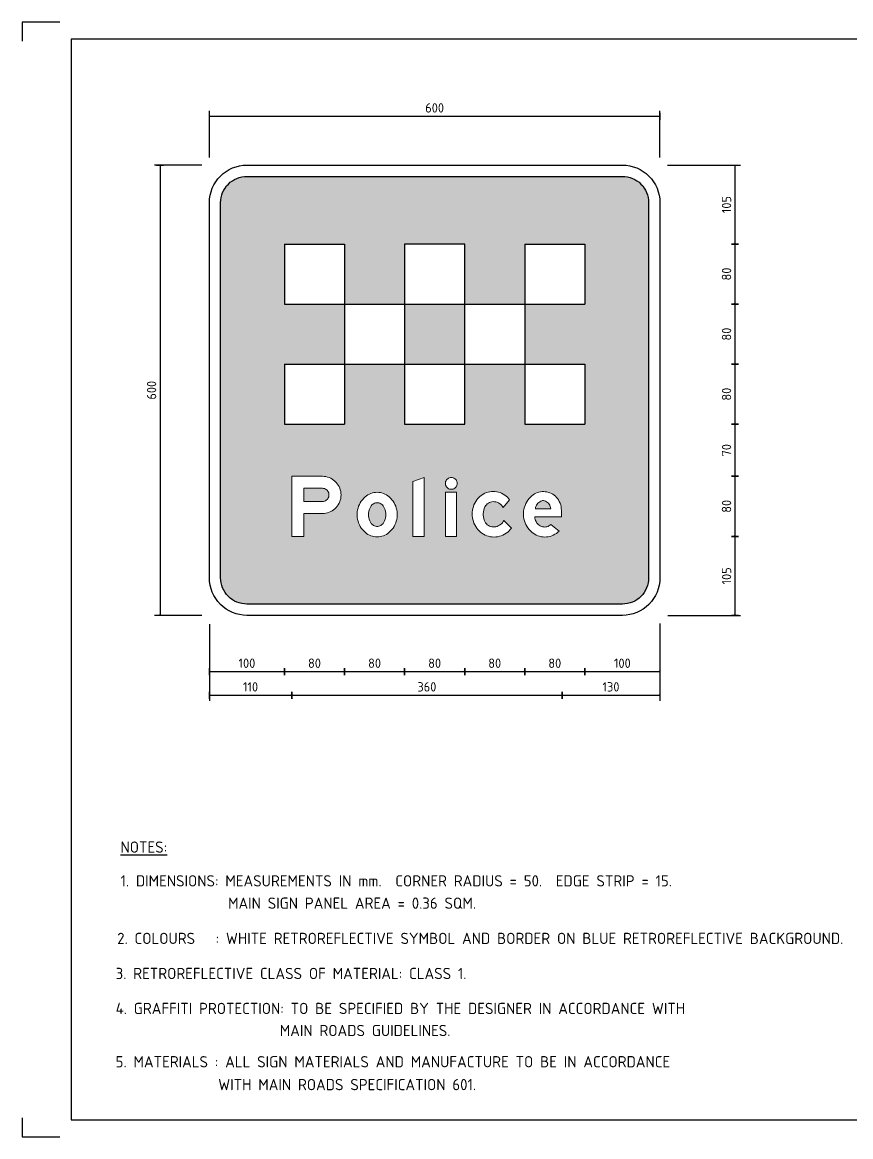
# Model space of a CAD drawing. Header units: millimetres. Extents: x 0 to 420, y 0 to 297.
# Drawn here: x 0 to 220.7, y 0 to 297 of the extents above; entities that cross this region are included whole.
import ezdxf
from ezdxf.enums import TextEntityAlignment as Align

# ---------------------------------------------------------------- set-up
doc = ezdxf.new("R2010")
doc.units = ezdxf.units.MM
for name, color, linetype in [('BLUE', 162, 'Continuous'), ('L35', 3, 'Continuous'), ('T25', 1, 'Continuous'), ('TBLK18', 4, 'Continuous'), ('TBLK25', 1, 'Continuous'), ('TBLK35', 3, 'Continuous'), ('TBLK50', 7, 'Continuous')]:
    doc.layers.add(name, color=color, linetype=linetype)
doc.styles.add('ISO', font='iso3098b')
doc.dimstyles.new('SIGNSDIM', dxfattribs={"dimtxt": 2.5, "dimasz": 0.2, "dimexe": 1.5, "dimexo": 2, "dimgap": 1, "dimtad": 1, "dimdec": 4, "dimlfac": 5, "dimrnd": 1, "dimdsep": 46, "dimtxsty": 'ISO', "dimblk": 'SGNDIM', "dimcen": 2.5, "dimse2": 1, "dimadec": 0, "dimazin": 0, "dimtfac": 1, "dimtdec": 4, "dimtix": 1, "dimtmove": 0, "dimatfit": 3, "dimldrblk": 'SGNDIM', "dimfxl": 1, "dimtolj": 1, "dimtzin": 0, "dimarcsym": 0})

# ---------------------------------------------------------------- blocks, each defined once
blk = doc.blocks.new('A3BBLK')
at = {"layer": 'TBLK25'}
for p, q in [((10, 297), (0, 297)), ((0, 297), (0, 292)), ((0, 5), (0, 0)), ((0, 0), (10, 0))]:
    blk.add_line(p, q, dxfattribs=at)
at = {"layer": 'TBLK50'}
for p, q in [((415.5, 292.5), (13, 292.5)), ((13, 292.5), (13, 4.5)), ((13, 4.5), (415.5, 4.5))]:
    blk.add_line(p, q, dxfattribs=at)
blk = doc.blocks.new('title block')
blk.add_blockref('A3BBLK', (0, 0))
at = {"layer": 'TBLK18', "style": 'ISO'}
blk.add_attdef('MR_DIRECTORATE', text='', height=1.5, dxfattribs=at).set_placement((381.5, 67.12), align=Align.CENTER)
for tag, p in [('STREET_NAME', (355.51, 61.1)), ('SUBURB_POSTCODE', (388.49, 61.1)), ('TELEPHONE_NO.', (368.31, 58.84)), ('FAX_NO.', (393.56, 58.84))]:
    blk.add_attdef(tag, p, '', height=1.5, dxfattribs=at)
at = {"layer": 'TBLK25', "style": 'ISO'}
for tag, height, p in [('MR_BRANCH', 2, (381.5, 64.2)), ('ROAD_SECTION', 1.75, (384.5, 29.16)), ('SLK', 1.75, (384.5, 26.11)), ('CHAINAGE', 1.75, (384.5, 19.21))]:
    blk.add_attdef(tag, text='', height=height, dxfattribs=at).set_placement(p, align=Align.CENTER)
for tag, p, height in [('FILE_NUMBER', (371.77, 53.24), 2.5), ('DESIGNED_/_DRAWN', (371.77, 48.49), 2), ('VERIFIED', (371.77, 43.49), 2), ('APPROVED', (371.77, 38.49), 2), ('LOCAL_AUTHORITY', (370.48, 16.73), 1.25)]:
    blk.add_attdef(tag, p, '', height=height, dxfattribs=at)
at = {"layer": 'TBLK35', "style": 'ISO', "width": 0.9}
for tag, p in [('ROAD_PROJECT&NUMBER', (384.5, 32.23)), ('DRAWING_DESCRIPTION', (384.5, 22.29))]:
    blk.add_attdef(tag, text='', height=2.5, dxfattribs=at).set_placement(p, align=Align.CENTER)
at = {"layer": 'TBLK50', "style": 'ISO'}
blk.add_attdef('DRG_NUMBER', (356.8, 6.02), '', height=5, dxfattribs=at)
blk = doc.blocks.new('SGNDIM')
for p, q in [((0, 0), (-1, 0)), ((0, 4.5), (0, -4.5))]:
    blk.add_line(p, q)
blk = doc.blocks.new('*D20')
at = {"layer": 'DEFPOINTS', "color": 0, "transparency": 16777216}
for p in [(49.83, 258.94), (36.68, 138.94), (49.83, 138.94)]:
    blk.add_point(p, dxfattribs=at)
at = {"layer": 'T25', "color": 0, "lineweight": -2, "transparency": 16777216}
for p, q in [((47.83, 258.94), (35.18, 258.94)), ((36.68, 258.74), (36.68, 139.14)), ((47.83, 138.94), (35.18, 138.94))]:
    blk.add_line(p, q, dxfattribs=at)
at = {"layer": 'T25', "color": 0, "lineweight": -2, "transparency": 16777216, "xscale": 0.2, "yscale": 0.2, "zscale": 0.2}
for p, rotation in [((36.68, 258.94), 90), ((36.68, 138.94), 270)]:
    blk.add_blockref('SGNDIM', p, dxfattribs=dict(at, rotation=rotation))
at = {"layer": 'T25', "color": 0, "transparency": 16777216, "insert": (34.43, 198.94), "char_height": 2.5, "attachment_point": 5, "rotation": 90, "style": 'ISO'}
blk.add_mtext('\\A1;600', dxfattribs=at)
blk = doc.blocks.new('*D21')
at = {"layer": 'DEFPOINTS', "color": 0, "transparency": 16777216}
for p in [(49.83, 137.87), (69.83, 132.68), (69.83, 123.94)]:
    blk.add_point(p, dxfattribs=at)
at = {"layer": 'T25', "color": 0, "lineweight": -2, "transparency": 16777216}
for p, q in [((49.83, 135.87), (49.83, 122.44)), ((50.03, 123.94), (69.63, 123.94))]:
    blk.add_line(p, q, dxfattribs=at)
at = {"layer": 'T25', "color": 0, "lineweight": -2, "transparency": 16777216, "xscale": 0.2, "yscale": 0.2, "zscale": 0.2, "rotation": 180}
blk.add_blockref('SGNDIM', (49.83, 123.94), dxfattribs=at)
at = {"layer": 'T25', "color": 0, "lineweight": -2, "transparency": 16777216, "xscale": 0.2, "yscale": 0.2, "zscale": 0.2}
blk.add_blockref('SGNDIM', (69.83, 123.94), dxfattribs=at)
at = {"layer": 'T25', "color": 0, "transparency": 16777216, "insert": (59.83, 126.19), "char_height": 2.5, "attachment_point": 5, "style": 'ISO'}
blk.add_mtext('\\A1;100', dxfattribs=at)
blk = doc.blocks.new('*D22')
at = {"layer": 'DEFPOINTS', "color": 0, "transparency": 16777216}
for p in [(69.83, 128.61), (85.83, 128.61), (85.83, 123.94)]:
    blk.add_point(p, dxfattribs=at)
at = {"layer": 'T25', "color": 0, "lineweight": -2, "transparency": 16777216}
blk.add_line((70.03, 123.94), (85.63, 123.94), dxfattribs=at)
at = {"layer": 'T25', "color": 0, "lineweight": -2, "transparency": 16777216, "xscale": 0.2, "yscale": 0.2, "zscale": 0.2, "rotation": 180}
blk.add_blockref('SGNDIM', (69.83, 123.94), dxfattribs=at)
at = {"layer": 'T25', "color": 0, "lineweight": -2, "transparency": 16777216, "xscale": 0.2, "yscale": 0.2, "zscale": 0.2}
blk.add_blockref('SGNDIM', (85.83, 123.94), dxfattribs=at)
at = {"layer": 'T25', "color": 0, "transparency": 16777216, "insert": (77.83, 126.19), "char_height": 2.5, "attachment_point": 5, "style": 'ISO'}
blk.add_mtext('\\A1;80', dxfattribs=at)
blk = doc.blocks.new('*D23')
at = {"layer": 'DEFPOINTS', "color": 0, "transparency": 16777216}
for p in [(169.83, 138.06), (149.83, 132.68), (169.83, 123.94)]:
    blk.add_point(p, dxfattribs=at)
at = {"layer": 'T25', "color": 0, "lineweight": -2, "transparency": 16777216}
for p, q in [((169.83, 136.06), (169.83, 122.44)), ((150.03, 123.94), (169.63, 123.94))]:
    blk.add_line(p, q, dxfattribs=at)
at = {"layer": 'T25', "color": 0, "lineweight": -2, "transparency": 16777216, "xscale": 0.2, "yscale": 0.2, "zscale": 0.2, "rotation": 180}
blk.add_blockref('SGNDIM', (149.83, 123.94), dxfattribs=at)
at = {"layer": 'T25', "color": 0, "lineweight": -2, "transparency": 16777216, "xscale": 0.2, "yscale": 0.2, "zscale": 0.2}
blk.add_blockref('SGNDIM', (169.83, 123.94), dxfattribs=at)
at = {"layer": 'T25', "color": 0, "transparency": 16777216, "insert": (159.83, 126.19), "char_height": 2.5, "attachment_point": 5, "style": 'ISO'}
blk.add_mtext('\\A1;100', dxfattribs=at)
blk = doc.blocks.new('*D24')
at = {"layer": 'DEFPOINTS', "color": 0, "transparency": 16777216}
for p in [(169.9, 258.94), (161.79, 237.91), (189.83, 237.91)]:
    blk.add_point(p, dxfattribs=at)
at = {"layer": 'T25', "color": 0, "lineweight": -2, "transparency": 16777216}
for p, q in [((171.9, 258.94), (191.33, 258.94)), ((189.83, 258.74), (189.83, 238.11))]:
    blk.add_line(p, q, dxfattribs=at)
at = {"layer": 'T25', "color": 0, "lineweight": -2, "transparency": 16777216, "xscale": 0.2, "yscale": 0.2, "zscale": 0.2}
for p, rotation in [((189.83, 258.94), 90), ((189.83, 237.91), 270)]:
    blk.add_blockref('SGNDIM', p, dxfattribs=dict(at, rotation=rotation))
at = {"layer": 'T25', "color": 0, "transparency": 16777216, "insert": (187.58, 248.42), "char_height": 2.5, "attachment_point": 5, "rotation": 90, "style": 'ISO'}
blk.add_mtext('\\A1;105', dxfattribs=at)
blk = doc.blocks.new('*D25')
at = {"layer": 'DEFPOINTS', "color": 0, "transparency": 16777216}
for p in [(184.5, 237.91), (184.5, 221.9), (189.83, 221.9)]:
    blk.add_point(p, dxfattribs=at)
at = {"layer": 'T25', "color": 0, "lineweight": -2, "transparency": 16777216}
blk.add_line((189.83, 237.71), (189.83, 222.1), dxfattribs=at)
at = {"layer": 'T25', "color": 0, "lineweight": -2, "transparency": 16777216, "xscale": 0.2, "yscale": 0.2, "zscale": 0.2}
for p, rotation in [((189.83, 237.91), 90), ((189.83, 221.9), 270)]:
    blk.add_blockref('SGNDIM', p, dxfattribs=dict(at, rotation=rotation))
at = {"layer": 'T25', "color": 0, "transparency": 16777216, "insert": (187.58, 229.91), "char_height": 2.5, "attachment_point": 5, "rotation": 90, "style": 'ISO'}
blk.add_mtext('\\A1;80', dxfattribs=at)
blk = doc.blocks.new('*D26')
at = {"layer": 'DEFPOINTS', "color": 0, "transparency": 16777216}
for p in [(143.05, 160), (169.95, 138.94), (189.83, 138.94)]:
    blk.add_point(p, dxfattribs=at)
at = {"layer": 'T25', "color": 0, "lineweight": -2, "transparency": 16777216}
for p, q in [((189.83, 159.8), (189.83, 139.14)), ((171.95, 138.94), (191.33, 138.94))]:
    blk.add_line(p, q, dxfattribs=at)
at = {"layer": 'T25', "color": 0, "lineweight": -2, "transparency": 16777216, "xscale": 0.2, "yscale": 0.2, "zscale": 0.2}
for p, rotation in [((189.83, 160), 90), ((189.83, 138.94), 270)]:
    blk.add_blockref('SGNDIM', p, dxfattribs=dict(at, rotation=rotation))
at = {"layer": 'T25', "color": 0, "transparency": 16777216, "insert": (187.58, 149.47), "char_height": 2.5, "attachment_point": 5, "rotation": 90, "style": 'ISO'}
blk.add_mtext('\\A1;105', dxfattribs=at)
blk = doc.blocks.new('*D27')
at = {"layer": 'DEFPOINTS', "color": 0, "transparency": 16777216}
for p in [(169.83, 271.94), (49.83, 258.94), (169.83, 258.94)]:
    blk.add_point(p, dxfattribs=at)
at = {"layer": 'T25', "color": 0, "lineweight": -2, "transparency": 16777216}
for p, q in [((49.83, 260.94), (49.83, 273.44)), ((169.83, 260.94), (169.83, 273.44)), ((50.03, 271.94), (169.63, 271.94))]:
    blk.add_line(p, q, dxfattribs=at)
at = {"layer": 'T25', "color": 0, "lineweight": -2, "transparency": 16777216, "xscale": 0.2, "yscale": 0.2, "zscale": 0.2, "rotation": 180}
blk.add_blockref('SGNDIM', (49.83, 271.94), dxfattribs=at)
at = {"layer": 'T25', "color": 0, "lineweight": -2, "transparency": 16777216, "xscale": 0.2, "yscale": 0.2, "zscale": 0.2}
blk.add_blockref('SGNDIM', (169.83, 271.94), dxfattribs=at)
at = {"layer": 'T25', "color": 0, "transparency": 16777216, "insert": (109.83, 274.19), "char_height": 2.5, "attachment_point": 5, "style": 'ISO'}
blk.add_mtext('\\A1;600', dxfattribs=at)
blk = doc.blocks.new('*D29')
at = {"layer": 'DEFPOINTS', "color": 0, "transparency": 16777216}
for p in [(49.83, 138.63), (71.77, 127.22), (71.77, 117.64)]:
    blk.add_point(p, dxfattribs=at)
at = {"layer": 'T25', "color": 0, "lineweight": -2, "transparency": 16777216}
for p, q in [((49.83, 136.63), (49.83, 116.14)), ((50.03, 117.64), (71.57, 117.64))]:
    blk.add_line(p, q, dxfattribs=at)
at = {"layer": 'T25', "color": 0, "lineweight": -2, "transparency": 16777216, "xscale": 0.2, "yscale": 0.2, "zscale": 0.2, "rotation": 180}
blk.add_blockref('SGNDIM', (49.83, 117.64), dxfattribs=at)
at = {"layer": 'T25', "color": 0, "lineweight": -2, "transparency": 16777216, "xscale": 0.2, "yscale": 0.2, "zscale": 0.2}
blk.add_blockref('SGNDIM', (71.77, 117.64), dxfattribs=at)
at = {"layer": 'T25', "color": 0, "transparency": 16777216, "insert": (60.8, 119.89), "char_height": 2.5, "attachment_point": 5, "style": 'ISO'}
blk.add_mtext('\\A1;110', dxfattribs=at)
blk = doc.blocks.new('*D30')
at = {"layer": 'DEFPOINTS', "color": 0, "transparency": 16777216}
for p in [(143.78, 138.66), (71.77, 133.24), (143.78, 117.64)]:
    blk.add_point(p, dxfattribs=at)
at = {"layer": 'T25', "color": 0, "lineweight": -2, "transparency": 16777216}
blk.add_line((71.97, 117.64), (143.58, 117.64), dxfattribs=at)
at = {"layer": 'T25', "color": 0, "lineweight": -2, "transparency": 16777216, "xscale": 0.2, "yscale": 0.2, "zscale": 0.2, "rotation": 180}
blk.add_blockref('SGNDIM', (71.77, 117.64), dxfattribs=at)
at = {"layer": 'T25', "color": 0, "lineweight": -2, "transparency": 16777216, "xscale": 0.2, "yscale": 0.2, "zscale": 0.2}
blk.add_blockref('SGNDIM', (143.78, 117.64), dxfattribs=at)
at = {"layer": 'T25', "color": 0, "transparency": 16777216, "insert": (107.77, 119.89), "char_height": 2.5, "attachment_point": 5, "style": 'ISO'}
blk.add_mtext('\\A1;360', dxfattribs=at)
blk = doc.blocks.new('*D31')
at = {"layer": 'DEFPOINTS', "color": 0, "transparency": 16777216}
for p in [(169.83, 138.74), (143.78, 129.03), (169.83, 117.64)]:
    blk.add_point(p, dxfattribs=at)
at = {"layer": 'T25', "color": 0, "lineweight": -2, "transparency": 16777216}
for p, q in [((169.83, 136.74), (169.83, 116.14)), ((143.98, 117.64), (169.63, 117.64))]:
    blk.add_line(p, q, dxfattribs=at)
at = {"layer": 'T25', "color": 0, "lineweight": -2, "transparency": 16777216, "xscale": 0.2, "yscale": 0.2, "zscale": 0.2, "rotation": 180}
blk.add_blockref('SGNDIM', (143.78, 117.64), dxfattribs=at)
at = {"layer": 'T25', "color": 0, "lineweight": -2, "transparency": 16777216, "xscale": 0.2, "yscale": 0.2, "zscale": 0.2}
blk.add_blockref('SGNDIM', (169.83, 117.64), dxfattribs=at)
at = {"layer": 'T25', "color": 0, "transparency": 16777216, "insert": (156.81, 119.89), "char_height": 2.5, "attachment_point": 5, "style": 'ISO'}
blk.add_mtext('\\A1;130', dxfattribs=at)
blk = doc.blocks.new('*D32')
at = {"layer": 'DEFPOINTS', "color": 0, "transparency": 16777216}
for p in [(184.5, 221.9), (184.5, 205.9), (189.83, 205.9)]:
    blk.add_point(p, dxfattribs=at)
at = {"layer": 'T25', "color": 0, "lineweight": -2, "transparency": 16777216}
blk.add_line((189.83, 221.7), (189.83, 206.1), dxfattribs=at)
at = {"layer": 'T25', "color": 0, "lineweight": -2, "transparency": 16777216, "xscale": 0.2, "yscale": 0.2, "zscale": 0.2}
for p, rotation in [((189.83, 221.9), 90), ((189.83, 205.9), 270)]:
    blk.add_blockref('SGNDIM', p, dxfattribs=dict(at, rotation=rotation))
at = {"layer": 'T25', "color": 0, "transparency": 16777216, "insert": (187.58, 213.9), "char_height": 2.5, "attachment_point": 5, "rotation": 90, "style": 'ISO'}
blk.add_mtext('\\A1;80', dxfattribs=at)
blk = doc.blocks.new('*D33')
at = {"layer": 'DEFPOINTS', "color": 0, "transparency": 16777216}
for p in [(184.5, 205.9), (184.5, 189.9), (189.83, 189.9)]:
    blk.add_point(p, dxfattribs=at)
at = {"layer": 'T25', "color": 0, "lineweight": -2, "transparency": 16777216}
blk.add_line((189.83, 205.7), (189.83, 190.1), dxfattribs=at)
at = {"layer": 'T25', "color": 0, "lineweight": -2, "transparency": 16777216, "xscale": 0.2, "yscale": 0.2, "zscale": 0.2}
for p, rotation in [((189.83, 205.9), 90), ((189.83, 189.9), 270)]:
    blk.add_blockref('SGNDIM', p, dxfattribs=dict(at, rotation=rotation))
at = {"layer": 'T25', "color": 0, "transparency": 16777216, "insert": (187.58, 197.9), "char_height": 2.5, "attachment_point": 5, "rotation": 90, "style": 'ISO'}
blk.add_mtext('\\A1;80', dxfattribs=at)
blk = doc.blocks.new('*D34')
at = {"layer": 'DEFPOINTS', "color": 0, "transparency": 16777216}
for p in [(184.5, 176), (184.5, 160), (189.83, 160)]:
    blk.add_point(p, dxfattribs=at)
at = {"layer": 'T25', "color": 0, "lineweight": -2, "transparency": 16777216}
blk.add_line((189.83, 175.8), (189.83, 160.2), dxfattribs=at)
at = {"layer": 'T25', "color": 0, "lineweight": -2, "transparency": 16777216, "xscale": 0.2, "yscale": 0.2, "zscale": 0.2}
for p, rotation in [((189.83, 176), 90), ((189.83, 160), 270)]:
    blk.add_blockref('SGNDIM', p, dxfattribs=dict(at, rotation=rotation))
at = {"layer": 'T25', "color": 0, "transparency": 16777216, "insert": (187.58, 168), "char_height": 2.5, "attachment_point": 5, "rotation": 90, "style": 'ISO'}
blk.add_mtext('\\A1;80', dxfattribs=at)
blk = doc.blocks.new('*D35')
at = {"layer": 'DEFPOINTS', "color": 0, "transparency": 16777216}
for p in [(185.2, 189.9), (185.2, 176), (189.83, 176)]:
    blk.add_point(p, dxfattribs=at)
at = {"layer": 'T25', "color": 0, "lineweight": -2, "transparency": 16777216}
blk.add_line((189.83, 189.7), (189.83, 176.2), dxfattribs=at)
at = {"layer": 'T25', "color": 0, "lineweight": -2, "transparency": 16777216, "xscale": 0.2, "yscale": 0.2, "zscale": 0.2}
for p, rotation in [((189.83, 189.9), 90), ((189.83, 176), 270)]:
    blk.add_blockref('SGNDIM', p, dxfattribs=dict(at, rotation=rotation))
at = {"layer": 'T25', "color": 0, "transparency": 16777216, "insert": (187.58, 182.95), "char_height": 2.5, "attachment_point": 5, "rotation": 90, "style": 'ISO'}
blk.add_mtext('\\A1;70', dxfattribs=at)
blk = doc.blocks.new('*D36')
at = {"layer": 'DEFPOINTS', "color": 0, "transparency": 16777216}
for p in [(85.83, 128.61), (101.83, 128.61), (101.83, 123.94)]:
    blk.add_point(p, dxfattribs=at)
at = {"layer": 'T25', "color": 0, "lineweight": -2, "transparency": 16777216}
blk.add_line((86.03, 123.94), (101.63, 123.94), dxfattribs=at)
at = {"layer": 'T25', "color": 0, "lineweight": -2, "transparency": 16777216, "xscale": 0.2, "yscale": 0.2, "zscale": 0.2, "rotation": 180}
blk.add_blockref('SGNDIM', (85.83, 123.94), dxfattribs=at)
at = {"layer": 'T25', "color": 0, "lineweight": -2, "transparency": 16777216, "xscale": 0.2, "yscale": 0.2, "zscale": 0.2}
blk.add_blockref('SGNDIM', (101.83, 123.94), dxfattribs=at)
at = {"layer": 'T25', "color": 0, "transparency": 16777216, "insert": (93.83, 126.19), "char_height": 2.5, "attachment_point": 5, "style": 'ISO'}
blk.add_mtext('\\A1;80', dxfattribs=at)
blk = doc.blocks.new('*D37')
at = {"layer": 'DEFPOINTS', "color": 0, "transparency": 16777216}
for p in [(101.83, 128.61), (117.83, 128.61), (117.83, 123.94)]:
    blk.add_point(p, dxfattribs=at)
at = {"layer": 'T25', "color": 0, "lineweight": -2, "transparency": 16777216}
blk.add_line((102.03, 123.94), (117.63, 123.94), dxfattribs=at)
at = {"layer": 'T25', "color": 0, "lineweight": -2, "transparency": 16777216, "xscale": 0.2, "yscale": 0.2, "zscale": 0.2, "rotation": 180}
blk.add_blockref('SGNDIM', (101.83, 123.94), dxfattribs=at)
at = {"layer": 'T25', "color": 0, "lineweight": -2, "transparency": 16777216, "xscale": 0.2, "yscale": 0.2, "zscale": 0.2}
blk.add_blockref('SGNDIM', (117.83, 123.94), dxfattribs=at)
at = {"layer": 'T25', "color": 0, "transparency": 16777216, "insert": (109.83, 126.19), "char_height": 2.5, "attachment_point": 5, "style": 'ISO'}
blk.add_mtext('\\A1;80', dxfattribs=at)
blk = doc.blocks.new('*D38')
at = {"layer": 'DEFPOINTS', "color": 0, "transparency": 16777216}
for p in [(117.83, 128.61), (133.83, 128.61), (133.83, 123.94)]:
    blk.add_point(p, dxfattribs=at)
at = {"layer": 'T25', "color": 0, "lineweight": -2, "transparency": 16777216}
blk.add_line((118.03, 123.94), (133.63, 123.94), dxfattribs=at)
at = {"layer": 'T25', "color": 0, "lineweight": -2, "transparency": 16777216, "xscale": 0.2, "yscale": 0.2, "zscale": 0.2, "rotation": 180}
blk.add_blockref('SGNDIM', (117.83, 123.94), dxfattribs=at)
at = {"layer": 'T25', "color": 0, "lineweight": -2, "transparency": 16777216, "xscale": 0.2, "yscale": 0.2, "zscale": 0.2}
blk.add_blockref('SGNDIM', (133.83, 123.94), dxfattribs=at)
at = {"layer": 'T25', "color": 0, "transparency": 16777216, "insert": (125.83, 126.19), "char_height": 2.5, "attachment_point": 5, "style": 'ISO'}
blk.add_mtext('\\A1;80', dxfattribs=at)
blk = doc.blocks.new('*D39')
at = {"layer": 'DEFPOINTS', "color": 0, "transparency": 16777216}
for p in [(133.83, 128.61), (149.83, 128.61), (149.83, 123.94)]:
    blk.add_point(p, dxfattribs=at)
at = {"layer": 'T25', "color": 0, "lineweight": -2, "transparency": 16777216}
blk.add_line((134.03, 123.94), (149.63, 123.94), dxfattribs=at)
at = {"layer": 'T25', "color": 0, "lineweight": -2, "transparency": 16777216, "xscale": 0.2, "yscale": 0.2, "zscale": 0.2, "rotation": 180}
blk.add_blockref('SGNDIM', (133.83, 123.94), dxfattribs=at)
at = {"layer": 'T25', "color": 0, "lineweight": -2, "transparency": 16777216, "xscale": 0.2, "yscale": 0.2, "zscale": 0.2}
blk.add_blockref('SGNDIM', (149.83, 123.94), dxfattribs=at)
at = {"layer": 'T25', "color": 0, "transparency": 16777216, "insert": (141.83, 126.19), "char_height": 2.5, "attachment_point": 5, "style": 'ISO'}
blk.add_mtext('\\A1;80', dxfattribs=at)

msp = doc.modelspace()

# ---------------------------------------------------------------- hatches: boundary and pattern name
at = {"layer": 'BLUE'}
h = msp.add_hatch(color=256, dxfattribs=at)
h.paths.add_polyline_path([(166.834775, 248.940781, 0.4142135624), (159.834775, 255.940781), (59.834775, 255.940781, 0.4142135624), (52.834775, 248.940781), (52.834775, 148.940741, 0.4142135624), (59.834775, 141.940741), (159.834775, 141.940741, 0.4142135624), (166.834775, 148.940741)])
h.paths.add_polyline_path([(104.028247, 174.575595), (107.00904, 175.66874), (107.00904, 159.992816), (104.028247, 159.992816)], flags=16)
h.paths.add_polyline_path([(95.803638, 171.566629), (96.209342, 171.431394), (96.60941, 171.262351), (96.98694, 171.053865), (97.34193, 170.81157), (97.736364, 170.490388), (98.102624, 170.146667), (98.44071, 169.769138), (98.750622, 169.363435), (99.021091, 168.935192), (99.257751, 168.490046), (99.460603, 168.02236), (99.618376, 167.543405), (99.742341, 167.05318), (99.821228, 166.551685), (99.866306, 166.044556), (99.866306, 165.537427), (99.821228, 165.035933), (99.742341, 164.534438), (99.618376, 164.044214), (99.460603, 163.565258), (99.257751, 163.097573), (99.021091, 162.652426), (98.750622, 162.224184), (98.44071, 161.81848), (98.102624, 161.440951), (97.736364, 161.091595), (97.34193, 160.776048), (96.98694, 160.533753), (96.60941, 160.325267), (96.209342, 160.156224), (95.803638, 160.020989), (95.381031, 159.919564), (94.952788, 159.863216), (94.524546, 159.840677), (94.090669, 159.863216), (93.662427, 159.919564), (93.245454, 160.020989), (92.834116, 160.156224), (92.439682, 160.325267), (92.062152, 160.533753), (91.701527, 160.776048), (91.307094, 161.091595), (90.940834, 161.440951), (90.602748, 161.81848), (90.29847, 162.224184), (90.022366, 162.652426), (89.785706, 163.097573), (89.588489, 163.565258), (89.425081, 164.044214), (89.301116, 164.534438), (89.222229, 165.035933), (89.182786, 165.537427), (89.182786, 166.044556), (89.222229, 166.551685), (89.301116, 167.05318), (89.425081, 167.543405), (89.588489, 168.02236), (89.785706, 168.490046), (90.022366, 168.935192), (90.29847, 169.363435), (90.602748, 169.769138), (90.940834, 170.146667), (91.307094, 170.490388), (91.701527, 170.81157), (92.062152, 171.053865), (92.439682, 171.262351), (92.834116, 171.431394), (93.245454, 171.566629), (93.662427, 171.668055), (94.090669, 171.724402), (94.524546, 171.741307), (94.952788, 171.724402), (95.381031, 171.668055)], flags=16)
h.paths.add_polyline_path([(95.206353, 168.811227), (95.459917, 168.692897), (95.696578, 168.540758), (95.905064, 168.360446), (96.091011, 168.146325), (96.322037, 167.796969), (96.513619, 167.425074), (96.665758, 167.030641), (96.778453, 166.624937), (96.84607, 166.213599), (96.868609, 165.790992), (96.84607, 165.374019), (96.778453, 164.962681), (96.665758, 164.556978), (96.513619, 164.162544), (96.322037, 163.790649), (96.091011, 163.441294), (95.905064, 163.227172), (95.696578, 163.04686), (95.459917, 162.894721), (95.206353, 162.776391), (94.941519, 162.697504), (94.65978, 162.658061), (94.383677, 162.658061), (94.107573, 162.697504), (93.837104, 162.776391), (93.58354, 162.894721), (93.34688, 163.04686), (93.138393, 163.227172), (92.958081, 163.441294), (92.72142, 163.790649), (92.529838, 164.162544), (92.377699, 164.556978), (92.265004, 164.962681), (92.203022, 165.374019), (92.180483, 165.790992), (92.203022, 166.213599), (92.265004, 166.624937), (92.377699, 167.030641), (92.529838, 167.425074), (92.72142, 167.796969), (92.958081, 168.146325), (93.138393, 168.360446), (93.34688, 168.540758), (93.58354, 168.692897), (93.837104, 168.811227), (94.107573, 168.890114), (94.383677, 168.929557), (94.65978, 168.929557), (94.941519, 168.890114)], flags=0)
h.paths.add_polyline_path([(101.834775, 189.900022), (101.834775, 205.902297), (85.834775, 205.902297), (85.834775, 189.900022), (69.834775, 189.900022), (69.834775, 205.902297), (85.834775, 205.902297), (85.834775, 221.904334), (69.834775, 221.904334), (69.834775, 237.90649), (85.834775, 237.90649), (85.834775, 221.904334), (101.834775, 221.904334), (101.834775, 237.90649), (117.834775, 237.90649), (117.834775, 221.904334), (133.834775, 221.904334), (133.834775, 237.90649), (149.834775, 237.90649), (149.834775, 221.904334), (133.834775, 221.904334), (133.834775, 205.902297), (149.834775, 205.902297), (149.834775, 189.900022), (133.834775, 189.900022), (133.834775, 205.902297), (117.834775, 205.902297), (117.834775, 189.900022)], flags=16)
h.paths.add_polyline_path([(84.372387, 173.248703), (84.556454, 172.828801), (84.700256, 172.397396), (84.803793, 171.948734), (84.867066, 171.49432), (84.890074, 171.039906), (84.867066, 170.57974), (84.803793, 170.125326), (84.700256, 169.682416), (84.556454, 169.245258), (84.372387, 168.825357), (84.148057, 168.428463), (83.889213, 168.048826), (83.595857, 167.69795), (83.273741, 167.370081), (82.917112, 167.076725), (82.543227, 166.817882), (82.140582, 166.599303), (81.72068, 166.415237), (81.289275, 166.265683), (80.840613, 166.162145), (80.386199, 166.098872), (79.931785, 166.075864), (74.973495, 166.075864), (74.973495, 159.99592), (71.769589, 159.99592), (71.769589, 175.998195), (79.931785, 175.998195), (80.386199, 175.980939), (80.840613, 175.917666), (81.289275, 175.814129), (81.72068, 175.664575), (82.140582, 175.480509), (82.543227, 175.256178), (82.917112, 174.997334), (83.273741, 174.703978), (83.595857, 174.381862), (83.889213, 174.030985), (84.148057, 173.651348)], flags=16)
h.paths.add_polyline_path([(112.768356, 174.586864), (112.858513, 174.81789), (112.988112, 175.026376), (113.145886, 175.212324), (113.337468, 175.370097), (113.545954, 175.499697), (113.771345, 175.595488), (114.01364, 175.651835), (114.255935, 175.66874), (114.503865, 175.651835), (114.740525, 175.595488), (114.965916, 175.499697), (115.180037, 175.370097), (115.365984, 175.212324), (115.523758, 175.026376), (115.653357, 174.81789), (115.749149, 174.586864), (115.805496, 174.350204), (115.822401, 174.102274), (115.805496, 173.859979), (115.749149, 173.617684), (115.653357, 173.392294), (115.523758, 173.183807), (115.365984, 172.992225), (115.180037, 172.834452), (114.965916, 172.704852), (114.740525, 172.614696), (114.503865, 172.552713), (114.255935, 172.535809), (114.01364, 172.552713), (113.771345, 172.614696), (113.545954, 172.704852), (113.337468, 172.834452), (113.145886, 172.992225), (112.988112, 173.183807), (112.858513, 173.392294), (112.768356, 173.617684), (112.706374, 173.859979), (112.68947, 174.102274), (112.706374, 174.350204)], flags=16)
h.paths.add_polyline_path([(112.68947, 171.752576), (115.664627, 171.752576), (115.664627, 159.992816), (112.68947, 159.992816)], flags=16)
h.paths.add_polyline_path([(81.496349, 171.839444), (81.605639, 171.580601), (81.668912, 171.316005), (81.69192, 171.039906), (81.668912, 170.763806), (81.605639, 170.493459), (81.496349, 170.240367), (81.352548, 170.004532), (81.174233, 169.791705), (80.967158, 169.613391), (80.731323, 169.469589), (80.47248, 169.366052), (80.207884, 169.302779), (79.931785, 169.279771), (74.973495, 169.279771), (74.973495, 172.800041), (79.931785, 172.800041), (80.207884, 172.777033), (80.47248, 172.71376), (80.731323, 172.610223), (80.967158, 172.460669), (81.174233, 172.282354), (81.352548, 172.07528)], flags=0)
h.paths.add_polyline_path([(120.5226, 168.856305), (120.764895, 169.295817), (121.040999, 169.71279), (121.328372, 170.07905), (121.649554, 170.417136), (121.993274, 170.727048), (122.365169, 171.008787), (122.759603, 171.256717), (123.170941, 171.465203), (123.604818, 171.645516), (124.049965, 171.78075), (124.500746, 171.882176), (124.962797, 171.938523), (125.430483, 171.961063), (125.892534, 171.938523), (126.354585, 171.882176), (126.811001, 171.78075), (127.256148, 171.645516), (127.68439, 171.465203), (128.095728, 171.256717), (128.490162, 171.008787), (128.862056, 170.727048), (129.211412, 170.417136), (129.526959, 170.07905), (129.814332, 169.71279), (128.090093, 167.673004), (127.909781, 167.988551), (127.68439, 168.27029), (127.430825, 168.529489), (127.143452, 168.749245), (126.827905, 168.935192), (126.495454, 169.076061), (126.151733, 169.177487), (125.791108, 169.233835), (125.430483, 169.245104), (125.086762, 169.205661), (124.754311, 169.126774), (124.438764, 169.002809), (124.140121, 168.839401), (123.864017, 168.636549), (123.616088, 168.394254), (123.407601, 168.12942), (123.232923, 167.830778), (123.052611, 167.41944), (122.917376, 166.985563), (122.82722, 166.546051), (122.776507, 166.095269), (122.776507, 165.644488), (122.82722, 165.199341), (122.917376, 164.754194), (123.052611, 164.325952), (123.232923, 163.914614), (123.407601, 163.615971), (123.616088, 163.345502), (123.864017, 163.108842), (124.140121, 162.905991), (124.438764, 162.736948), (124.754311, 162.612983), (125.086762, 162.534096), (125.430483, 162.500287), (125.779838, 162.511557), (126.123559, 162.556635), (126.461645, 162.646791), (126.788462, 162.776391), (127.098374, 162.939799), (127.385747, 163.142651), (127.644947, 163.373676), (127.881607, 163.632876), (128.084458, 163.920249), (128.247867, 164.224526), (130.287653, 162.18474), (129.983375, 161.801576), (129.645289, 161.446586), (129.284664, 161.119769), (128.89023, 160.821126), (128.478892, 160.561927), (128.03938, 160.336536), (127.588599, 160.156224), (127.120913, 160.00972), (126.641958, 159.902659), (126.151733, 159.840677), (125.661508, 159.818138), (125.176918, 159.840677), (124.686693, 159.902659), (124.207738, 160.00972), (123.740052, 160.156224), (123.289271, 160.336536), (122.849759, 160.561927), (122.438421, 160.821126), (122.043987, 161.119769), (121.677727, 161.446586), (121.345276, 161.801576), (121.040999, 162.18474), (120.764895, 162.607348), (120.5226, 163.04686), (120.308479, 163.503276), (120.139436, 163.970962), (120.004201, 164.455552), (119.902776, 164.951411), (119.846428, 165.447271), (119.829524, 165.948765), (119.846428, 166.45026), (119.902776, 166.951754), (120.004201, 167.441979), (120.139436, 167.926569), (120.308479, 168.399889)], flags=16)
h.paths.add_polyline_path([(133.755657, 167.768795), (133.9247, 168.264655), (134.138822, 168.749245), (134.386751, 169.211296), (134.679759, 169.650808), (135.000941, 170.067781), (135.361566, 170.45658), (135.74473, 170.81157), (136.082816, 171.070769), (136.443442, 171.301795), (136.820971, 171.493377), (137.215405, 171.656785), (137.621108, 171.78075), (138.038081, 171.865271), (138.460688, 171.915984), (138.888931, 171.927254), (139.311538, 171.89908), (139.734146, 171.837098), (140.145484, 171.730037), (140.545553, 171.594803), (140.934352, 171.41449), (141.306246, 171.206004), (141.655602, 170.963709), (141.982418, 170.69324), (142.281061, 170.388962), (142.557165, 170.062146), (142.79946, 169.71279), (143.041755, 169.284548), (143.244606, 168.828132), (143.40238, 168.360446), (143.50944, 167.875856), (143.571423, 167.385631), (143.582692, 166.889771), (143.582692, 165.165532), (136.527963, 165.165532), (136.550502, 164.844351), (136.60685, 164.523169), (136.702641, 164.218891), (136.837875, 163.920249), (137.001284, 163.644145), (137.204135, 163.390581), (137.429526, 163.159555), (137.68309, 162.962338), (137.959194, 162.793295), (138.252202, 162.658061), (138.562114, 162.56227), (138.883296, 162.500287), (139.170669, 162.483383), (139.463677, 162.500287), (139.75105, 162.556635), (140.027154, 162.652426), (140.291988, 162.776391), (140.539918, 162.939799), (140.759674, 163.125747), (142.957233, 161.401508), (142.613512, 161.085961), (142.247252, 160.798587), (141.852819, 160.545023), (141.441481, 160.325267), (141.007604, 160.144954), (140.562457, 160.004085), (140.106041, 159.902659), (139.64399, 159.840677), (139.181939, 159.823773), (138.714253, 159.840677), (138.252202, 159.902659), (137.795786, 160.00972), (137.350639, 160.150589), (136.916762, 160.330902), (136.505424, 160.550658), (136.116625, 160.804222), (135.74473, 161.091595), (135.361566, 161.446586), (135.000941, 161.835385), (134.679759, 162.246723), (134.386751, 162.686235), (134.138822, 163.15392), (133.9247, 163.632876), (133.755657, 164.13437), (133.626058, 164.641499), (133.541536, 165.159898), (133.496458, 165.689566), (133.496458, 166.213599), (133.541536, 166.737633), (133.626058, 167.256031)], flags=16)
h.paths.add_polyline_path([(136.820971, 167.994186), (136.950571, 168.292829), (137.119614, 168.568932), (137.322465, 168.822497), (137.553491, 169.047888), (137.81269, 169.23947), (138.100063, 169.397243), (138.342358, 169.493034), (138.595923, 169.538112), (138.855122, 169.538112), (139.108687, 169.493034), (139.350982, 169.397243), (139.63272, 169.23947), (139.891919, 169.047888), (140.12858, 168.822497), (140.331431, 168.568932), (140.49484, 168.292829), (140.624439, 167.994186), (140.714596, 167.684274), (140.759674, 167.363092), (136.685737, 167.363092), (136.736449, 167.684274)], flags=0)
h.paths.add_polyline_path([(117.834775, 221.904334), (101.834775, 221.904334), (101.834775, 205.902297), (117.834775, 205.902297)], flags=0)

# ---------------------------------------------------------------- linework, layer by layer
at = {"layer": 'BLUE', "linetype": 'Continuous', "ltscale": 10}
for p, q in [((69.834775, 237.90649), (69.834775, 221.904334)), ((85.834775, 237.90649), (85.834775, 189.900022)), ((117.834775, 237.90649), (101.834775, 237.90649)), ((101.834775, 237.90649), (101.834775, 189.900022)), ((117.834775, 189.900022), (117.834775, 237.90649)), ((133.834775, 237.90649), (133.834775, 189.900022)), ((149.834775, 237.90649), (149.834775, 221.904334)), ((69.834775, 205.902297), (69.834775, 189.900022)), ((149.834775, 205.902297), (149.834775, 189.900022)), ((101.834775, 189.900022), (117.834775, 189.900022))]:
    msp.add_line(p, q, dxfattribs=at)
at = {"layer": 'BLUE'}
for p, q in [((69.834775, 237.90649), (85.834775, 237.90649)), ((133.834775, 237.90649), (149.834775, 237.90649)), ((69.834775, 221.904334), (149.834775, 221.904334)), ((69.834775, 205.902297), (149.834775, 205.902297)), ((69.834775, 189.900022), (85.834775, 189.900022)), ((133.834775, 189.900022), (149.834775, 189.900022))]:
    msp.add_line(p, q, dxfattribs=at)
msp.add_lwpolyline([(52.834775, 148.940741), (52.834775, 248.940781, -0.4142135624), (59.834775, 255.940781), (159.834775, 255.940781, -0.4142135624), (166.834775, 248.940781), (166.834775, 148.940741, -0.4142135624), (159.834775, 141.940741), (59.834775, 141.940741, -0.4142135624)], format="xyb", close=True, dxfattribs=at)
at = {"layer": 'BLUE', "lineweight": 0}
for points in [[(71.769589, 159.99592), (74.973495, 159.99592), (74.973495, 166.075864), (79.931785, 166.075864), (80.386199, 166.098872), (80.840613, 166.162145), (81.289275, 166.265683), (81.72068, 166.415237), (82.140582, 166.599303), (82.543227, 166.817882), (82.917112, 167.076725), (83.273741, 167.370081), (83.595857, 167.69795), (83.889213, 168.048826), (84.148057, 168.428463), (84.372387, 168.825357), (84.556454, 169.245258), (84.700256, 169.682416), (84.803793, 170.125326), (84.867066, 170.57974), (84.890074, 171.039906), (84.867066, 171.49432), (84.803793, 171.948734), (84.700256, 172.397396), (84.556454, 172.828801), (84.372387, 173.248703), (84.148057, 173.651348), (83.889213, 174.030985), (83.595857, 174.381862), (83.273741, 174.703978), (82.917112, 174.997334), (82.543227, 175.256178), (82.140582, 175.480509), (81.72068, 175.664575), (81.289275, 175.814129), (80.840613, 175.917666), (80.386199, 175.980939), (79.931785, 175.998195), (71.769589, 175.998195), (71.769589, 159.99592)], [(104.028247, 159.992816), (107.00904, 159.992816), (107.00904, 175.66874), (104.028247, 174.575595), (104.028247, 159.992816)], [(114.255935, 172.535809), (114.503865, 172.552713), (114.740525, 172.614696), (114.965916, 172.704852), (115.180037, 172.834452), (115.365984, 172.992225), (115.523758, 173.183807), (115.653357, 173.392294), (115.749149, 173.617684), (115.805496, 173.859979), (115.822401, 174.102274), (115.805496, 174.350204), (115.749149, 174.586864), (115.653357, 174.81789), (115.523758, 175.026376), (115.365984, 175.212324), (115.180037, 175.370097), (114.965916, 175.499697), (114.740525, 175.595488), (114.503865, 175.651835), (114.255935, 175.66874), (114.01364, 175.651835), (113.771345, 175.595488), (113.545954, 175.499697), (113.337468, 175.370097), (113.145886, 175.212324), (112.988112, 175.026376), (112.858513, 174.81789), (112.768356, 174.586864), (112.706374, 174.350204), (112.68947, 174.102274), (112.706374, 173.859979), (112.768356, 173.617684), (112.858513, 173.392294), (112.988112, 173.183807), (113.145886, 172.992225), (113.337468, 172.834452), (113.545954, 172.704852), (113.771345, 172.614696), (114.01364, 172.552713), (114.255935, 172.535809)], [(74.973495, 169.279771), (79.931785, 169.279771), (80.207884, 169.302779), (80.47248, 169.366052), (80.731323, 169.469589), (80.967158, 169.613391), (81.174233, 169.791705), (81.352548, 170.004532), (81.496349, 170.240367), (81.605639, 170.493459), (81.668912, 170.763806), (81.69192, 171.039906), (81.668912, 171.316005), (81.605639, 171.580601), (81.496349, 171.839444), (81.352548, 172.07528), (81.174233, 172.282354), (80.967158, 172.460669), (80.731323, 172.610223), (80.47248, 172.71376), (80.207884, 172.777033), (79.931785, 172.800041), (74.973495, 172.800041), (74.973495, 169.279771)], [(97.34193, 160.776048), (97.736364, 161.091595), (98.102624, 161.440951), (98.44071, 161.81848), (98.750622, 162.224184), (99.021091, 162.652426), (99.257751, 163.097573), (99.460603, 163.565258), (99.618376, 164.044214), (99.742341, 164.534438), (99.821228, 165.035933), (99.866306, 165.537427), (99.866306, 166.044556), (99.821228, 166.551685), (99.742341, 167.05318), (99.618376, 167.543405), (99.460603, 168.02236), (99.257751, 168.490046), (99.021091, 168.935192), (98.750622, 169.363435), (98.44071, 169.769138), (98.102624, 170.146667), (97.736364, 170.490388), (97.34193, 170.81157), (96.98694, 171.053865), (96.60941, 171.262351), (96.209342, 171.431394), (95.803638, 171.566629), (95.381031, 171.668055), (94.952788, 171.724402), (94.524546, 171.741307), (94.090669, 171.724402), (93.662427, 171.668055), (93.245454, 171.566629), (92.834116, 171.431394), (92.439682, 171.262351), (92.062152, 171.053865), (91.701527, 170.81157), (91.307094, 170.490388), (90.940834, 170.146667), (90.602748, 169.769138), (90.29847, 169.363435), (90.022366, 168.935192), (89.785706, 168.490046), (89.588489, 168.02236), (89.425081, 167.543405), (89.301116, 167.05318), (89.222229, 166.551685), (89.182786, 166.044556), (89.182786, 165.537427), (89.222229, 165.035933), (89.301116, 164.534438), (89.425081, 164.044214), (89.588489, 163.565258), (89.785706, 163.097573), (90.022366, 162.652426), (90.29847, 162.224184), (90.602748, 161.81848), (90.940834, 161.440951), (91.307094, 161.091595), (91.701527, 160.776048), (92.062152, 160.533753), (92.439682, 160.325267), (92.834116, 160.156224), (93.245454, 160.020989), (93.662427, 159.919564), (94.090669, 159.863216), (94.524546, 159.840677), (94.952788, 159.863216), (95.381031, 159.919564), (95.803638, 160.020989), (96.209342, 160.156224), (96.60941, 160.325267), (96.98694, 160.533753), (97.34193, 160.776048)], [(112.68947, 159.992816), (115.664627, 159.992816), (115.664627, 171.752576), (112.68947, 171.752576), (112.68947, 159.992816)], [(128.247867, 164.224526), (128.084458, 163.920249), (127.881607, 163.632876), (127.644947, 163.373676), (127.385747, 163.142651), (127.098374, 162.939799), (126.788462, 162.776391), (126.461645, 162.646791), (126.123559, 162.556635), (125.779838, 162.511557), (125.430483, 162.500287), (125.086762, 162.534096), (124.754311, 162.612983), (124.438764, 162.736948), (124.140121, 162.905991), (123.864017, 163.108842), (123.616088, 163.345502), (123.407601, 163.615971), (123.232923, 163.914614), (123.052611, 164.325952), (122.917376, 164.754194), (122.82722, 165.199341), (122.776507, 165.644488), (122.776507, 166.095269), (122.82722, 166.546051), (122.917376, 166.985563), (123.052611, 167.41944), (123.232923, 167.830778), (123.407601, 168.12942), (123.616088, 168.394254), (123.864017, 168.636549), (124.140121, 168.839401), (124.438764, 169.002809), (124.754311, 169.126774), (125.086762, 169.205661), (125.430483, 169.245104), (125.791108, 169.233835), (126.151733, 169.177487), (126.495454, 169.076061), (126.827905, 168.935192), (127.143452, 168.749245), (127.430825, 168.529489), (127.68439, 168.27029), (127.909781, 167.988551), (128.090093, 167.673004), (129.814332, 169.71279), (129.526959, 170.07905), (129.211412, 170.417136), (128.862056, 170.727048), (128.490162, 171.008787), (128.095728, 171.256717), (127.68439, 171.465203), (127.256148, 171.645516), (126.811001, 171.78075), (126.354585, 171.882176), (125.892534, 171.938523), (125.430483, 171.961063), (124.962797, 171.938523), (124.500746, 171.882176), (124.049965, 171.78075), (123.604818, 171.645516), (123.170941, 171.465203), (122.759603, 171.256717), (122.365169, 171.008787), (121.993274, 170.727048), (121.649554, 170.417136), (121.328372, 170.07905), (121.040999, 169.71279), (120.764895, 169.295817), (120.5226, 168.856305), (120.308479, 168.399889), (120.139436, 167.926569), (120.004201, 167.441979), (119.902776, 166.951754), (119.846428, 166.45026), (119.829524, 165.948765), (119.846428, 165.447271), (119.902776, 164.951411), (120.004201, 164.455552), (120.139436, 163.970962), (120.308479, 163.503276), (120.5226, 163.04686), (120.764895, 162.607348), (121.040999, 162.18474), (121.345276, 161.801576), (121.677727, 161.446586), (122.043987, 161.119769), (122.438421, 160.821126), (122.849759, 160.561927), (123.289271, 160.336536), (123.740052, 160.156224), (124.207738, 160.00972), (124.686693, 159.902659), (125.176918, 159.840677), (125.661508, 159.818138), (126.151733, 159.840677), (126.641958, 159.902659), (127.120913, 160.00972), (127.588599, 160.156224), (128.03938, 160.336536), (128.478892, 160.561927), (128.89023, 160.821126), (129.284664, 161.119769), (129.645289, 161.446586), (129.983375, 161.801576), (130.287653, 162.18474)], [(142.79946, 169.71279), (142.557165, 170.062146), (142.281061, 170.388962), (141.982418, 170.69324), (141.655602, 170.963709), (141.306246, 171.206004), (140.934352, 171.41449), (140.545553, 171.594803), (140.145484, 171.730037), (139.734146, 171.837098), (139.311538, 171.89908), (138.888931, 171.927254), (138.460688, 171.915984), (138.038081, 171.865271), (137.621108, 171.78075), (137.215405, 171.656785), (136.820971, 171.493377), (136.443442, 171.301795), (136.082816, 171.070769), (135.74473, 170.81157), (135.361566, 170.45658), (135.000941, 170.067781), (134.679759, 169.650808), (134.386751, 169.211296), (134.138822, 168.749245), (133.9247, 168.264655), (133.755657, 167.768795), (133.626058, 167.256031), (133.541536, 166.737633), (133.496458, 166.213599), (133.496458, 165.689566), (133.541536, 165.159898), (133.626058, 164.641499), (133.755657, 164.13437), (133.9247, 163.632876), (134.138822, 163.15392), (134.386751, 162.686235), (134.679759, 162.246723), (135.000941, 161.835385), (135.361566, 161.446586), (135.74473, 161.091595), (136.116625, 160.804222), (136.505424, 160.550658), (136.916762, 160.330902), (137.350639, 160.150589), (137.795786, 160.00972), (138.252202, 159.902659), (138.714253, 159.840677), (139.181939, 159.823773), (139.64399, 159.840677), (140.106041, 159.902659), (140.562457, 160.004085), (141.007604, 160.144954), (141.441481, 160.325267), (141.852819, 160.545023), (142.247252, 160.798587), (142.613512, 161.085961), (142.957233, 161.401508), (140.759674, 163.125747), (140.539918, 162.939799), (140.291988, 162.776391), (140.027154, 162.652426), (139.75105, 162.556635), (139.463677, 162.500287), (139.170669, 162.483383), (138.883296, 162.500287), (138.562114, 162.56227), (138.252202, 162.658061), (137.959194, 162.793295), (137.68309, 162.962338), (137.429526, 163.159555), (137.204135, 163.390581), (137.001284, 163.644145), (136.837875, 163.920249), (136.702641, 164.218891), (136.60685, 164.523169), (136.550502, 164.844351), (136.527963, 165.165532), (143.582692, 165.165532), (143.582692, 166.889771), (143.571423, 167.385631), (143.50944, 167.875856), (143.40238, 168.360446), (143.244606, 168.828132), (143.041755, 169.284548)], [(136.685737, 167.363092), (140.759674, 167.363092), (140.714596, 167.684274), (140.624439, 167.994186), (140.49484, 168.292829), (140.331431, 168.568932), (140.12858, 168.822497), (139.891919, 169.047888), (139.63272, 169.23947), (139.350982, 169.397243), (139.108687, 169.493034), (138.855122, 169.538112), (138.595923, 169.538112), (138.342358, 169.493034), (138.100063, 169.397243), (137.81269, 169.23947), (137.553491, 169.047888), (137.322465, 168.822497), (137.119614, 168.568932), (136.950571, 168.292829), (136.820971, 167.994186), (136.736449, 167.684274), (136.685737, 167.363092)], [(96.091011, 163.441294), (96.322037, 163.790649), (96.513619, 164.162544), (96.665758, 164.556978), (96.778453, 164.962681), (96.84607, 165.374019), (96.868609, 165.790992), (96.84607, 166.213599), (96.778453, 166.624937), (96.665758, 167.030641), (96.513619, 167.425074), (96.322037, 167.796969), (96.091011, 168.146325), (95.905064, 168.360446), (95.696578, 168.540758), (95.459917, 168.692897), (95.206353, 168.811227), (94.941519, 168.890114), (94.65978, 168.929557), (94.383677, 168.929557), (94.107573, 168.890114), (93.837104, 168.811227), (93.58354, 168.692897), (93.34688, 168.540758), (93.138393, 168.360446), (92.958081, 168.146325), (92.72142, 167.796969), (92.529838, 167.425074), (92.377699, 167.030641), (92.265004, 166.624937), (92.203022, 166.213599), (92.180483, 165.790992), (92.203022, 165.374019), (92.265004, 164.962681), (92.377699, 164.556978), (92.529838, 164.162544), (92.72142, 163.790649), (92.958081, 163.441294), (93.138393, 163.227172), (93.34688, 163.04686), (93.58354, 162.894721), (93.837104, 162.776391), (94.107573, 162.697504), (94.383677, 162.658061), (94.65978, 162.658061), (94.941519, 162.697504), (95.206353, 162.776391), (95.459917, 162.894721), (95.696578, 163.04686), (95.905064, 163.227172), (96.091011, 163.441294)]]:
    msp.add_lwpolyline(points, close=True, dxfattribs=at)
at = {"layer": 'L35'}
msp.add_lwpolyline([(49.834775, 148.940741), (49.834775, 248.940781, -0.4142135624), (59.834775, 258.940781), (159.834775, 258.940781, -0.4142135624), (169.834775, 248.940781), (169.834775, 148.940741, -0.4142135624), (159.834775, 138.940741), (59.834775, 138.940741, -0.4142135624)], format="xyb", close=True, dxfattribs=at)

# ---------------------------------------------------------------- block references
at = {"color": 1}
msp.add_blockref('title block', (0, 0), dxfattribs=at)

# ---------------------------------------------------------------- texts
at = {"layer": 'T25', "color": 3, "style": 'ISO'}
for s, p in [('%%UNOTES:', (26.16301, 75.687431)), ('1. DIMENSIONS: MEASUREMENTS IN mm.  CORNER RADIUS = 50.  EDGE STRIP = 15.', (26.16301, 66.687431)), ('MAIN SIGN PANEL AREA = 0.36 SQM.', (54.796311, 60.7427)), ('2. COLOURS   : WHITE RETROREFLECTIVE SYMBOL AND BORDER ON BLUE RETROREFLECTIVE BACKGROUND.', (25.279612, 51.355479)), ('3. RETROREFLECTIVE CLASS OF MATERIAL: CLASS 1.', (24.865348, 42.008789)), ('4. GRAFFITI PROTECTION: TO BE SPECIFIED BY THE DESIGNER IN ACCORDANCE WITH', (24.865348, 32.687796)), ('                        MAIN ROADS GUIDELINES.', (24.865348, 26.805185)), ('5. MATERIALS : ALL SIGN MATERIALS AND MANUFACTURE TO BE IN ACCORDANCE ', (24.865348, 18.484064)), ('               WITH MAIN ROADS SPECIFICATION 601.', (24.865348, 12.386569))]:
    msp.add_text(s, height=3, dxfattribs=at).set_placement(p)

# ---------------------------------------------------------------- dimensions: what is measured, and where the dimension line sits
at = {"layer": 'T25'}
for base, p1, p2, override, picture, middle in [((169.834775, 271.940781), (49.834775, 258.940781), (169.834775, 258.940781), {"dimse2": 0}, '*D27', (109.834775, 274.190781)), ((143.7786987, 117.6362701), (71.7695888, 133.235059), (143.7786987, 138.6623857), {"dimse1": 1}, '*D30', (107.7741438, 119.8862701)), ((169.834775, 117.63627), (143.778699, 129.026272), (169.834775, 138.744278), {"dimse1": 1, "dimse2": 0}, '*D31', (156.806737, 119.88627)), ((169.834775, 123.940741), (149.834775, 132.683425), (169.834775, 138.059326), {"dimse1": 1, "dimse2": 0}, '*D23', (159.834775, 126.190741)), ((85.834775, 123.940741), (69.834775, 128.61262), (85.834775, 128.61262), {"dimse1": 1}, '*D22', (77.834775, 126.190741)), ((101.834775, 123.940741), (85.834775, 128.61262), (101.834775, 128.61262), {"dimse1": 1}, '*D36', (93.834775, 126.190741)), ((117.834775, 123.940741), (101.834775, 128.61262), (117.834775, 128.61262), {"dimse1": 1}, '*D37', (109.834775, 126.190741)), ((133.834775, 123.940741), (117.834775, 128.61262), (133.834775, 128.61262), {"dimse1": 1}, '*D38', (125.834775, 126.190741)), ((149.834775, 123.940741), (133.834775, 128.61262), (149.834775, 128.61262), {"dimse1": 1}, '*D39', (141.834775, 126.190741))]:
    dim = msp.add_linear_dim(base=base, p1=p1, p2=p2, dimstyle='SIGNSDIM', override=override, dxfattribs=at)
    dim.commit()
    dim.dimension.update_dxf_attribs({"geometry": picture, "text_midpoint": middle})
for base, p1, p2, override, picture, middle in [((36.679257, 138.940741), (49.834775, 258.940781), (49.834775, 138.940741), {"dimse2": 0}, '*D20', (34.429257, 198.940761)), ((189.834775, 221.904334), (184.500683, 237.906609), (184.500683, 221.904334), {"dimse1": 1}, '*D25', (187.584775, 229.905472)), ((189.834775, 205.902178), (184.500683, 221.904453), (184.500683, 205.902178), {"dimse1": 1}, '*D32', (187.584775, 213.903316)), ((189.834775, 189.900022), (184.500683, 205.902297), (184.500683, 189.900022), {"dimse1": 1}, '*D33', (187.584775, 197.90116)), ((189.834775, 175.998195), (185.200832, 189.900022), (185.200832, 175.998195), {"dimse1": 1}, '*D35', (187.584775, 182.949109)), ((189.834775, 159.99592), (184.500683, 175.998195), (184.500683, 159.99592), {"dimse1": 1}, '*D34', (187.584775, 167.997058)), ((189.834775, 138.940741), (143.045699, 159.99592), (169.952641, 138.940741), {"dimse1": 1, "dimse2": 0}, '*D26', (187.584775, 149.46833))]:
    dim = msp.add_linear_dim(base=base, p1=p1, p2=p2, angle=90, dimstyle='SIGNSDIM', override=override, dxfattribs=at)
    dim.commit()
    dim.dimension.update_dxf_attribs({"geometry": picture, "text_midpoint": middle})
dim = msp.add_linear_dim(base=(189.834775, 237.90649), p1=(169.902032, 258.940781), p2=(161.789052, 237.90649), angle=90, dimstyle='SIGNSDIM', dxfattribs=at)
dim.commit()
dim.dimension.update_dxf_attribs({"geometry": '*D24', "text_midpoint": (187.584775, 248.423636)})
for base, p1, p2, picture, middle in [((71.769589, 117.63627), (49.834775, 138.632675), (71.769589, 127.224728), '*D29', (60.802182, 119.88627)), ((69.834775, 123.940741), (49.834775, 137.874711), (69.834775, 132.683425), '*D21', (59.834775, 126.190741))]:
    dim = msp.add_linear_dim(base=base, p1=p1, p2=p2, dimstyle='SIGNSDIM', dxfattribs=at)
    dim.commit()
    dim.dimension.update_dxf_attribs({"geometry": picture, "text_midpoint": middle})

doc.saveas('drawing.dxf')
